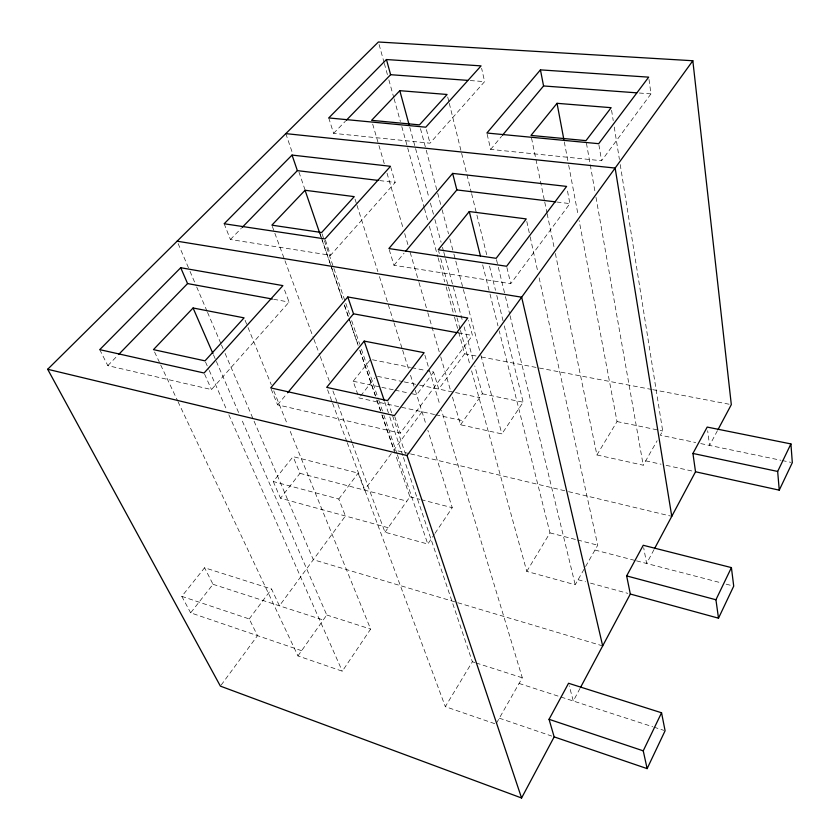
<?xml version="1.0" encoding="UTF-8"?>
<svg xmlns="http://www.w3.org/2000/svg" width="840" height="840" viewBox="0 0 840 840"><rect width="100%" height="100%" fill="white"/><g stroke="black" fill="none" stroke-linecap="round" stroke-linejoin="round"><path stroke-width="0.63" stroke-dasharray="4.2 3.15" d="M580.02 688.38L573.29 701.012L569.236 685.808M653.982 549.675L646.622 563.472L643.682 547.701M717.423 430.7L709.569 445.421L707.669 430.752M496.524 723.103L522.302 677.796L441.556 410.435M471.597 370.85L526.785 571.4L575.211 584.776L584.966 567.63M585.585 566.538L597.723 545.192L538.85 276.496M555.356 253.491L596.915 454.955L643.22 465.203L657.132 440.759M620.225 164.577L662.697 430.973L660.303 435.173L695.678 442.533M494.729 723.671L445.326 706.661L472.364 661.763L403.19 456.687M526.785 571.4L549.98 532.885L499.265 330.939M596.915 454.955L617.033 421.565L579.138 220.563M178.007 401.667L297.959 655.925L342.31 671.202L370.629 629.087L289.558 429.702M352.401 443.782L384.983 532.224L427.802 544.047L434.28 534.429M434.994 533.358L452.245 507.696L427.844 430.238M452.477 397.1L460.562 424.778L501.858 433.913L523.173 402.213L504 324.639M297.959 655.925L326.76 614.996L241.122 418.31M384.983 532.224L409.909 496.786L395.483 454.587M460.562 424.778L482.36 393.792L474.789 366.009M221.172 685.083L257.502 635.649L249.228 618.944L181.808 596.369L204.593 567.767L271.572 589.019L279.426 605.819L345.44 516.002L338.782 499.034L273.273 481.541L293.097 456.645L358.144 473.109L364.466 490.108L391.65 453.117M409.269 453.6L393.981 449.946L422.037 411.768M458.703 332.336L464.646 353.798L438.711 389.078L433.619 372.057L427.182 370.766M271.183 389.109L277.589 404.838L400.302 433.167L472.469 335.496L468.437 320.481M389.256 249.743L393.981 265.293L510.741 283.689L569.909 203.606L567.084 188.864M487.169 134.285L490.655 149.404L601.587 160.734L650.979 93.88L648.869 78.435M249.228 618.944L271.572 589.019M338.782 499.034L358.144 473.109M433.619 372.057L416.671 394.748L410.319 393.393M301.633 650.706L190.659 612.832L213.014 584.294L204.593 567.767M388.154 527.709L280.476 498.215L299.975 473.34L293.097 456.645M360.612 395.955L374.64 378.063M434.553 414.519L359.048 397.95L353.157 381.245L370.566 359.383L410.456 367.406M277.589 404.838L286.766 393.834M393.981 265.293L404.04 253.239M490.655 149.404L501.575 136.311M99.739 349.65L107.825 365.631L211.481 389.571L289.076 302.075L283.784 287.963M224.165 223.755L230.412 239.516L330.572 255.297L395.178 182.459L390.863 167.548M328.744 117.936L333.606 133.35L429.996 143.199L484.617 81.617L481.625 68.313M107.825 365.631L117.789 355.373M230.412 239.516L241.269 228.344M333.606 133.35L345.366 121.254M470.264 80.567L484.617 81.617M639.335 93.02L650.979 93.88M379.733 180.59L395.178 182.459M556.92 202.041L569.909 203.606M273.661 299.271L289.076 302.075M458.399 332.923L472.469 335.496M464.646 353.798L476.238 356.013M481.394 356.99L538.073 367.794M539.364 368.046L651.441 389.413M652.732 389.655L731.315 404.639M411.747 367.657L425.901 370.503M482.36 393.792L523.173 402.213M617.033 421.565L662.697 430.973M377.475 376.341L402.99 381.644M404.261 381.917L418.299 384.836M419.58 385.098L479.682 397.604M700.728 443.583L780.864 460.257M782.135 460.519L791.038 462.368M353.157 381.245L393.803 389.886M395.073 390.149L409.048 393.12M435.803 414.792L463.334 420.83M645.708 460.845L661.028 464.205M666.141 465.329L694.239 471.492M410.54 453.905L567.273 491.358M568.554 491.663L671.769 516.327M409.909 496.786L419.874 499.349M421.113 499.674L452.245 507.696M549.98 532.885L576.366 539.69M577.626 540.015L597.723 545.192M299.975 473.34L406.854 501.123M594.972 550.043L635.282 560.522M636.542 560.857L721.098 582.834M726.149 584.157L732.459 585.795M578.088 579.726L585.543 581.774M590.52 583.139L627.837 593.355M602.679 645.897L313.32 559.692L253.984 420.956M326.76 614.996L370.629 629.087M472.364 661.763L474.863 662.561M476.112 662.96L522.302 677.796M213.014 584.294L323.232 620.004M519.078 683.456L652.691 726.736M653.929 727.146L663.852 730.359M499.328 718.179L551.723 736.061M181.808 596.369L190.659 612.832M154.571 351.992L160.156 363.825M160.713 365.001L177.45 400.481M204.614 374.178L211.481 389.571M205.538 362.05L208.719 369.243M209.244 370.44L226.737 409.983M228.858 414.781L342.31 671.202M213.444 354.753L239.033 413.511M273.273 481.541L280.476 498.215M178.133 243.611L189.494 270.155M190.008 271.362L196.192 285.842M196.718 287.038L207.029 311.168M207.543 312.375L220.962 343.749M221.477 344.957L223.031 348.569M225.089 353.399L253.47 419.748M245.081 320.281L247.548 326.361M248.042 327.579L271.278 384.72M273.745 390.8L287.584 424.841M327.6 389.823L332.168 402.098M332.619 403.326L346.762 441.399M347.225 442.628L445.326 706.661M272.318 226.391L284.54 259.55M284.991 260.778L313.498 338.153M313.95 339.381L319.83 355.352M320.281 356.58L330.236 383.607M332.945 390.968L337.47 403.253M337.921 404.481L351.95 442.554M285.81 133.623L292.593 153.478M298.956 172.084L304.899 189.452M320.166 234.108L321.017 236.586M321.437 237.825L342.647 299.849M344.348 304.815L348.59 317.216M349.01 318.455L358.344 345.755M360.045 350.711L375.312 395.367M377.013 400.334L380.405 410.256M382.106 415.212L393.981 449.946M319.925 233.698L321.625 238.655M322.046 239.894L342.846 300.709M344.547 305.666L349.639 320.565M350.06 321.804L358.124 345.387M359.825 350.343L376.383 398.748M376.803 399.987L381.476 413.637M381.895 414.876L395.052 453.348M325.395 240.103L330.572 255.297M322.056 233.762L333.48 267.267M333.9 268.517L349.556 314.433M351.666 320.639L359.709 344.221M361.399 349.188L378.315 398.832M378.735 400.071L383.397 413.731M383.817 414.971L396.931 453.443M397.352 454.692L427.802 544.047M384.752 402.003L389.361 415.674M389.781 416.913L402.78 455.438M394.821 416.766L400.302 433.167M387.954 401.867L405.479 454.115M355.036 199.133L356.612 204.131M357.01 205.38L377.864 271.593M379.439 276.581L393.603 321.562M394.002 322.812L402.266 349.041M402.665 350.291L408.566 369.033M410.529 375.281L414.855 389.014M415.254 390.264L426.269 425.25M424.882 355.205L429.051 369.012M429.429 370.272L440.044 405.416M372.687 124.12L378.567 144.249M378.935 145.499L384.457 164.367M387.03 173.177L403.2 228.533M404.681 233.562L407.988 244.881M410.193 252.43L418.645 281.369M419.013 282.618L427.476 311.556M427.844 312.816L439.236 351.813M440.706 356.843L451.007 392.07M438.627 251.024L439.32 253.544M440.706 258.594L456.677 316.617M457.023 317.877L460.142 329.228M460.488 330.488L470.211 365.81M379.092 44.52L383.985 62.202M384.332 63.462L387.471 74.823M388.868 79.873L393.76 97.545M394.107 98.805L400.397 121.527M401.793 126.578L424.137 207.365M424.483 208.625L427.98 221.256M429.377 226.306L437.756 256.599M438.102 257.859L444.738 281.841M446.135 286.892L454.167 315.924M454.514 317.195L458.356 331.076M409.784 127.302L429.041 198.03M430.416 203.081L433.514 214.452M434.889 219.503L441.084 242.235M442.459 247.286L443.489 251.076M443.835 252.336L445.211 257.387M445.557 258.657L462.745 321.804M464.121 326.855L473.413 360.959M420.483 128.678L425.88 148.942M426.216 150.203L437.367 192.003M437.703 193.274L441.756 208.467M442.092 209.738L448.507 233.793M449.852 238.865L453.569 252.798M453.905 254.058L463.029 288.256M463.365 289.527L480.585 354.123M480.921 355.383L501.858 433.913M426.426 129.654L429.996 143.199M482.675 264.884L489.689 292.834M490.014 294.105L497.983 325.857M447.72 97.02L448.98 102.102M449.295 103.383L471.303 192.392M471.618 193.662L486.707 254.698M489.531 266.144L495.506 290.304M496.766 295.397L503.685 323.369M496.471 259.602L498.015 265.976M498.32 267.246L505.113 295.302M505.428 296.583L509.744 314.433M510.058 315.704L575.211 584.776M506.909 267.519L510.741 283.689M526.795 221.477L529.883 235.557M530.166 236.838L537.726 271.383M531.52 138.002L544.499 200.876M544.761 202.157L546.882 212.425M547.145 213.707L554.295 248.357M564.323 141.971L568.449 163.874M568.691 165.165L578.172 215.418M586.446 143.209L595.077 192.16M595.99 197.305L643.22 465.203M598.909 144.91L601.587 160.734M611.573 110.261L613.221 120.603M614.25 127.071L619.405 159.401"/><path stroke-width="1.26" d="M554.159 736.89L647.136 768.621L665.091 730.758L661.553 712.782L568.554 683.267L549.055 719.313L554.159 736.89L521.577 798L220.395 686.133L47.68 369.274L378.389 42L692.832 60.743L731.315 404.639L718.032 429.566M630.325 594.038L718.505 618.188L733.719 586.121L731.409 567.599L643.23 545.275L626.65 575.915L630.325 594.038L580.639 687.236M695.52 471.776L779.258 490.151L792.32 462.641L790.913 443.919L707.196 427.077L692.927 453.443L695.52 471.776L654.601 548.52M647.136 768.621L643.24 750.834L661.553 712.782M718.505 618.188L715.932 599.76L731.409 567.599M779.258 490.151L777.662 471.45L790.913 443.919M521.577 798L407.032 455.532L692.832 60.743M364.203 341.103L326.687 387.366L387.544 400.617L424.127 352.695L364.203 341.103L384.332 400.754M469.276 211.543L438.281 249.764L496.156 258.321L526.239 218.925L469.276 211.543L480.438 256M557.036 103.32L530.995 135.429L585.995 140.637L611.153 107.677L557.036 103.32L563.84 139.398M287.606 392.826L353.514 313.814L347.812 296.971L467.765 317.982L394.433 415.59L270.69 387.901L347.812 296.971M405.72 251.223L456.855 189.924L452.634 173.397L566.611 186.407L506.615 266.269L388.889 248.546L452.634 173.397M502.415 135.303L543.564 85.964L540.446 69.877L648.69 77.144L598.7 143.692L486.885 133.024L540.446 69.877M193.074 307.986L153.458 349.629L205.002 360.854L244.083 317.856L193.074 307.986L212.919 353.556M305.067 190.26L271.866 225.162L321.636 232.523L354.249 196.634L305.067 190.26L319.925 233.698M399.808 90.678L371.584 120.341L419.465 124.877L447.09 94.479L399.808 90.678L409.091 124.772M118.692 354.438L187.572 283.584L272.381 299.03M242.172 227.409L297.37 170.625L378.441 180.442M346.269 120.32L390.621 74.697L467.649 80.367M180.716 267.719L99.739 349.65L204.078 373.002L282.901 285.611L180.716 267.719L187.572 283.584M292.047 155.075L224.165 223.755L325.006 238.928L390.506 166.309L292.047 155.075L297.37 170.625M386.453 59.535L328.744 117.936L425.786 127.197L481.079 65.888L386.453 59.535L390.621 74.697M543.564 85.964L636.741 92.831M285.81 133.623L615.143 168.063L671.769 516.327M456.855 189.924L555.618 201.884M177.103 241.196L521.661 297.192L602.679 645.897M353.514 313.814L457.118 332.693M692.927 453.443L777.662 471.45M47.68 369.274L407.032 455.532M626.65 575.915L715.932 599.76M549.055 719.313L643.24 750.834"/></g></svg>
